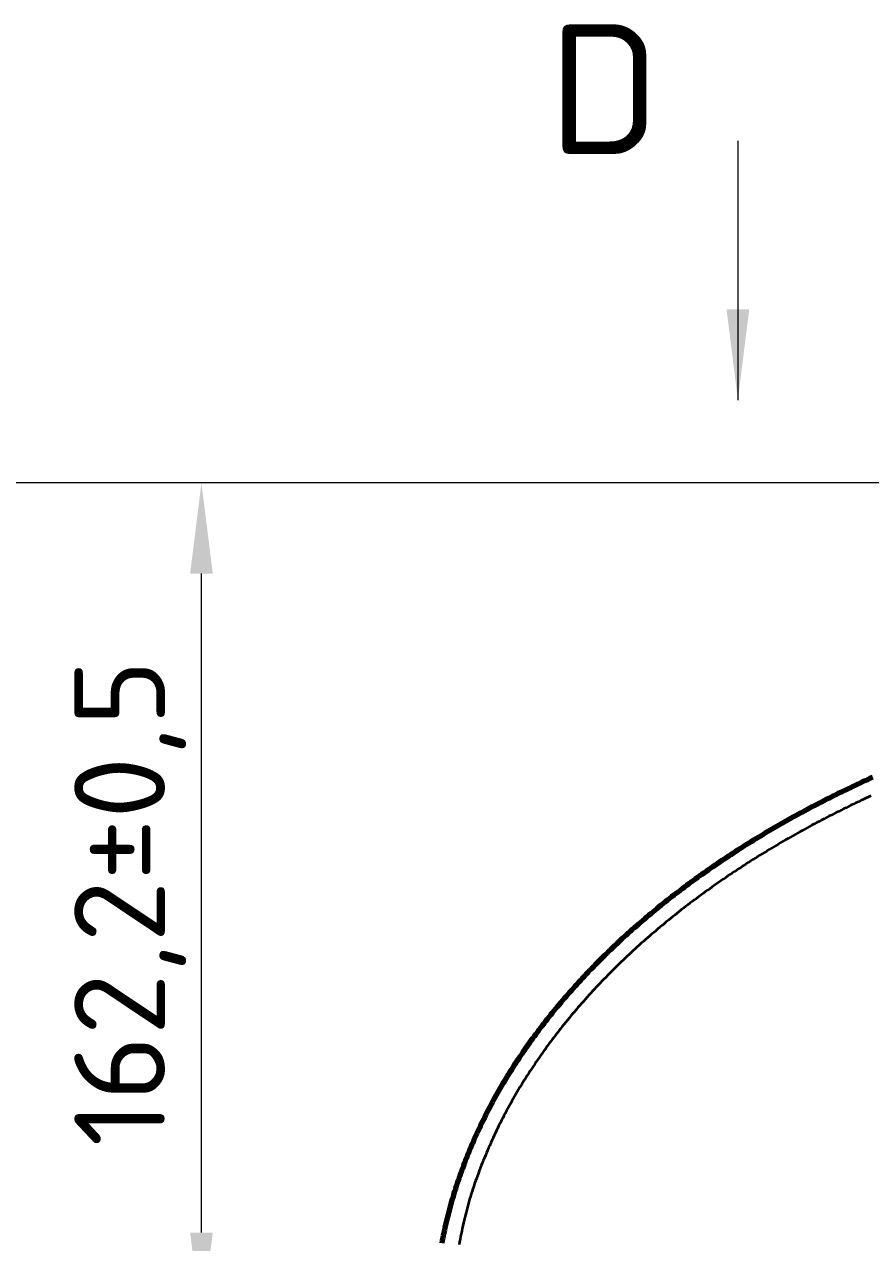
# Model space of a CAD drawing. Header units: millimetres. Extents: x 0 to 594, y 0 to 420.
# Drawn here: x 61.92 to 94.57, y 321.69 to 368.72 of the extents above; entities that cross this region are included whole.
import ezdxf
from ezdxf.enums import TextEntityAlignment as Align

# ---------------------------------------------------------------- set-up
doc = ezdxf.new("R2010")
doc.units = ezdxf.units.MM
doc.linetypes.add('IRAM-E-TRAZOS', pattern=[5, 4, -1])
for name, color, linetype, lineweight in [('01-VISIBLE', 7, 'CONTINUOUS', 70), ('02-OCULTA', 4, 'IRAM-E-TRAZOS', 35), ('04-COTA', 3, 'CONTINUOUS', 18), ('06-TEXTO', 7, 'CONTINUOUS', 25), ('08-FINA', 5, 'CONTINUOUS', 18)]:
    doc.layers.add(name, color=color, linetype=linetype, lineweight=lineweight)
doc.styles.add('ISO3098', font='isocpeur.ttf')
doc.dimstyles.new('FLAMA-IRAM', dxfattribs={"dimtxt": 3.5, "dimasz": 3.5, "dimexe": 2, "dimexo": 1.5, "dimgap": 1, "dimtad": 1, "dimdec": 1, "dimtxsty": 'ISO3098', "dimblk": 'IRAM_FLECHA', "dimblk1": 'IRAM_FLECHA', "dimblk2": 'IRAM_FLECHA', "dimcen": 2.5, "dimclrd": 3, "dimclre": 3, "dimclrt": 3, "dimazin": 3, "dimtfac": 1, "dimtmove": 0, "dimatfit": 3, "dimlwd": 18, "dimlwe": 18})

# ---------------------------------------------------------------- blocks, each defined once
blk = doc.blocks.new('IRAM_FLECHA')
blk.add_solid([(0, 0), (-1, 0.125), (-1, -0.125)])

msp = doc.modelspace()

# ---------------------------------------------------------------- hatches: boundary and pattern name
at = {"layer": '08-FINA'}
h = msp.add_hatch(color=7, dxfattribs=at)
h.dxf.hatch_style = 1
h.paths.add_polyline_path([(89.45, 354.218), (89.888, 357.718), (89.013, 357.718)])

# ---------------------------------------------------------------- linework, layer by layer
at = {"layer": '01-VISIBLE'}
msp.add_lwpolyline([(78.035, 321.669), (78.054, 321.771), (78.074, 321.873), (78.095, 321.974), (78.116, 322.076), (78.138, 322.178), (78.16, 322.279), (78.183, 322.38), (78.206, 322.482), (78.23, 322.583), (78.255, 322.684), (78.28, 322.784), (78.306, 322.885), (78.333, 322.985), (78.36, 323.086), (78.387, 323.186), (78.416, 323.286), (78.444, 323.386), (78.474, 323.485), (78.504, 323.585), (78.534, 323.684), (78.565, 323.783), (78.597, 323.882), (78.629, 323.981), (78.662, 324.08), (78.695, 324.178), (78.729, 324.276), (78.763, 324.374), (78.798, 324.472), (78.834, 324.57), (78.87, 324.667), (78.906, 324.764), (78.943, 324.861), (78.981, 324.958), (79.019, 325.055), (79.058, 325.151), (79.097, 325.247), (79.137, 325.343), (79.177, 325.439), (79.218, 325.535), (79.259, 325.63), (79.301, 325.725), (79.343, 325.82), (79.386, 325.914), (79.43, 326.009), (79.474, 326.103), (79.518, 326.197), (79.563, 326.291), (79.608, 326.384), (79.654, 326.477), (79.7, 326.57), (79.747, 326.663), (79.794, 326.756), (79.842, 326.848), (79.89, 326.94), (79.939, 327.032), (79.988, 327.123), (80.038, 327.215), (80.088, 327.306), (80.138, 327.396), (80.189, 327.487), (80.241, 327.577), (80.292, 327.667), (80.345, 327.757), (80.397, 327.846), (80.451, 327.936), (80.504, 328.025), (80.558, 328.113), (80.613, 328.202), (80.668, 328.29), (80.723, 328.378), (80.779, 328.465), (80.835, 328.553), (80.892, 328.64), (80.948, 328.727), (81.006, 328.813), (81.064, 328.9), (81.122, 328.986), (81.18, 329.072), (81.239, 329.157), (81.299, 329.242), (81.358, 329.327), (81.418, 329.412), (81.479, 329.497), (81.54, 329.581), (81.601, 329.665), (81.663, 329.748), (81.725, 329.832), (81.787, 329.915), (81.849, 329.998), (81.913, 330.08), (81.976, 330.163), (82.04, 330.245), (82.104, 330.327), (82.168, 330.408), (82.233, 330.489), (82.298, 330.57), (82.364, 330.651), (82.429, 330.731), (82.496, 330.811), (82.562, 330.891), (82.629, 330.97), (82.696, 331.05), (82.764, 331.129), (82.831, 331.207), (82.9, 331.286), (82.968, 331.364), (83.037, 331.442), (83.106, 331.519), (83.175, 331.597), (83.245, 331.674), (83.315, 331.75), (83.385, 331.827), (83.456, 331.903), (83.527, 331.979), (83.598, 332.055), (83.669, 332.13), (83.741, 332.205), (83.813, 332.28), (83.886, 332.355), (83.958, 332.429), (84.031, 332.503), (84.104, 332.577), (84.178, 332.65), (84.251, 332.723), (84.325, 332.796), (84.4, 332.869), (84.474, 332.941), (84.549, 333.013), (84.624, 333.085), (84.699, 333.156), (84.775, 333.228), (84.851, 333.299), (84.927, 333.369), (85.003, 333.44), (85.08, 333.51), (85.157, 333.58), (85.234, 333.65), (85.311, 333.719), (85.389, 333.788), (85.467, 333.857), (85.545, 333.925), (85.623, 333.994), (85.702, 334.062), (85.78, 334.129), (85.859, 334.197), (85.939, 334.264), (86.018, 334.331), (86.098, 334.398), (86.178, 334.464), (86.258, 334.53), (86.338, 334.596), (86.419, 334.662), (86.499, 334.727), (86.58, 334.792), (86.661, 334.857), (86.743, 334.921), (86.824, 334.986), (86.906, 335.05), (86.988, 335.113), (87.071, 335.177), (87.153, 335.24), (87.236, 335.303), (87.318, 335.366), (87.401, 335.428), (87.485, 335.49), (87.568, 335.552), (87.652, 335.614), (87.736, 335.675), (87.82, 335.736), (87.904, 335.797), (87.988, 335.858), (88.073, 335.918), (88.157, 335.978), (88.242, 336.038), (88.327, 336.098), (88.413, 336.157), (88.498, 336.216), (88.584, 336.275), (88.669, 336.334), (88.755, 336.392), (88.842, 336.45), (88.928, 336.508), (89.014, 336.565), (89.101, 336.623), (89.188, 336.68), (89.275, 336.736), (89.362, 336.793), (89.449, 336.849), (89.537, 336.905), (89.624, 336.961), (89.712, 337.017), (89.8, 337.072), (89.888, 337.127), (89.976, 337.182), (90.065, 337.236), (90.153, 337.291), (90.242, 337.345), (90.331, 337.399), (90.42, 337.452), (90.509, 337.506), (90.598, 337.559), (90.688, 337.611), (90.777, 337.664), (90.867, 337.716), (90.957, 337.769), (91.047, 337.82), (91.137, 337.872), (91.227, 337.923), (91.318, 337.975), (91.408, 338.026), (91.499, 338.076), (91.59, 338.127), (91.681, 338.177), (91.772, 338.227), (91.863, 338.277), (91.954, 338.326), (92.046, 338.375), (92.137, 338.424), (92.229, 338.473), (92.321, 338.522), (92.413, 338.57), (92.505, 338.618), (92.597, 338.666), (92.689, 338.714), (92.782, 338.761), (92.874, 338.808), (92.967, 338.855), (93.06, 338.902), (93.153, 338.948), (93.246, 338.994), (93.339, 339.04), (93.432, 339.086), (93.526, 339.132), (93.619, 339.177), (93.713, 339.222), (93.806, 339.267), (93.9, 339.312), (93.994, 339.356), (94.088, 339.401), (94.182, 339.445), (94.276, 339.488), (94.371, 339.532), (94.465, 339.575), (94.559, 339.619), (94.654, 339.661)], dxfattribs=at)
at = {"layer": '02-OCULTA'}
msp.add_lwpolyline([(94.579, 338.934), (94.483, 338.89), (94.387, 338.846), (94.291, 338.801), (94.196, 338.756), (94.1, 338.711), (94.005, 338.665), (93.91, 338.619), (93.815, 338.573), (93.72, 338.527), (93.625, 338.481), (93.53, 338.434), (93.435, 338.387), (93.341, 338.34), (93.247, 338.293), (93.152, 338.245), (93.058, 338.197), (92.964, 338.149), (92.87, 338.1), (92.776, 338.052), (92.683, 338.003), (92.589, 337.954), (92.496, 337.904), (92.403, 337.855), (92.31, 337.805), (92.217, 337.755), (92.124, 337.704), (92.031, 337.654), (91.938, 337.603), (91.846, 337.552), (91.754, 337.5), (91.662, 337.449), (91.57, 337.397), (91.478, 337.345), (91.386, 337.292), (91.294, 337.24), (91.203, 337.187), (91.112, 337.134), (91.021, 337.08), (90.93, 337.027), (90.839, 336.973), (90.748, 336.918), (90.658, 336.864), (90.567, 336.809), (90.477, 336.754), (90.387, 336.699), (90.297, 336.644), (90.207, 336.588), (90.118, 336.532), (90.028, 336.476), (89.939, 336.419), (89.85, 336.362), (89.761, 336.305), (89.673, 336.248), (89.584, 336.19), (89.496, 336.132), (89.407, 336.074), (89.319, 336.016), (89.232, 335.957), (89.144, 335.898), (89.056, 335.839), (88.969, 335.78), (88.882, 335.72), (88.795, 335.66), (88.708, 335.6), (88.622, 335.539), (88.535, 335.478), (88.449, 335.417), (88.363, 335.356), (88.277, 335.294), (88.192, 335.233), (88.106, 335.17), (88.021, 335.108), (87.936, 335.045), (87.851, 334.982), (87.767, 334.919), (87.682, 334.855), (87.598, 334.792), (87.514, 334.728), (87.43, 334.663), (87.347, 334.599), (87.263, 334.534), (87.18, 334.469), (87.097, 334.403), (87.015, 334.337), (86.932, 334.271), (86.85, 334.205), (86.768, 334.138), (86.686, 334.072), (86.605, 334.004), (86.523, 333.937), (86.442, 333.869), (86.362, 333.801), (86.281, 333.733), (86.201, 333.665), (86.12, 333.596), (86.04, 333.527), (85.961, 333.457), (85.881, 333.388), (85.802, 333.318), (85.723, 333.247), (85.645, 333.177), (85.566, 333.106), (85.488, 333.035), (85.41, 332.964), (85.333, 332.892), (85.255, 332.82), (85.178, 332.748), (85.102, 332.675), (85.025, 332.602), (84.949, 332.529), (84.873, 332.456), (84.797, 332.382), (84.722, 332.308), (84.647, 332.234), (84.572, 332.159), (84.498, 332.084), (84.423, 332.009), (84.35, 331.933), (84.276, 331.858), (84.203, 331.782), (84.13, 331.705), (84.057, 331.629), (83.985, 331.552), (83.913, 331.474), (83.841, 331.397), (83.77, 331.319), (83.699, 331.241), (83.628, 331.162), (83.558, 331.084), (83.487, 331.004), (83.418, 330.925), (83.348, 330.846), (83.279, 330.766), (83.21, 330.685), (83.142, 330.605), (83.074, 330.524), (83.006, 330.443), (82.939, 330.362), (82.872, 330.28), (82.805, 330.198), (82.739, 330.116), (82.673, 330.033), (82.607, 329.951), (82.542, 329.867), (82.477, 329.784), (82.413, 329.7), (82.349, 329.616), (82.285, 329.532), (82.222, 329.448), (82.159, 329.363), (82.096, 329.278), (82.034, 329.192), (81.973, 329.106), (81.911, 329.02), (81.85, 328.934), (81.79, 328.848), (81.73, 328.761), (81.67, 328.673), (81.611, 328.586), (81.552, 328.498), (81.494, 328.41), (81.436, 328.322), (81.378, 328.233), (81.321, 328.144), (81.264, 328.055), (81.208, 327.966), (81.153, 327.876), (81.097, 327.786), (81.042, 327.696), (80.988, 327.605), (80.934, 327.514), (80.881, 327.423), (80.828, 327.332), (80.775, 327.24), (80.723, 327.148), (80.672, 327.056), (80.621, 326.963), (80.571, 326.871), (80.521, 326.778), (80.471, 326.684), (80.422, 326.591), (80.374, 326.497), (80.326, 326.403), (80.279, 326.308), (80.232, 326.213), (80.186, 326.118), (80.14, 326.023), (80.094, 325.928), (80.049, 325.832), (80.005, 325.737), (79.961, 325.64), (79.918, 325.544), (79.875, 325.448), (79.832, 325.351), (79.79, 325.254), (79.748, 325.157), (79.707, 325.06), (79.667, 324.962), (79.627, 324.864), (79.587, 324.766), (79.548, 324.668), (79.51, 324.57), (79.472, 324.471), (79.435, 324.372), (79.398, 324.273), (79.362, 324.174), (79.327, 324.075), (79.292, 323.975), (79.258, 323.875), (79.224, 323.775), (79.192, 323.674), (79.16, 323.573), (79.129, 323.473), (79.098, 323.371), (79.069, 323.27), (79.04, 323.168), (79.012, 323.066), (78.985, 322.964), (78.959, 322.862), (78.933, 322.76), (78.908, 322.657), (78.884, 322.554), (78.86, 322.451), (78.836, 322.348), (78.814, 322.245), (78.792, 322.142), (78.771, 322.038), (78.75, 321.935), (78.73, 321.831), (78.71, 321.727), (78.69, 321.624)], dxfattribs=at)
at = {"layer": '08-FINA'}
msp.add_line((89.45, 364.218), (89.45, 354.218), dxfattribs=at)

# ---------------------------------------------------------------- texts
at = {"layer": '06-TEXTO', "style": 'ISO3098'}
msp.add_text('D', height=5, dxfattribs=at).set_placement((86.45, 366.218), align=Align.MIDDLE_RIGHT)

# ---------------------------------------------------------------- dimensions: what is measured, and where the dimension line sits
at = {"layer": '04-COTA'}
for base, p1, text in [((59.75, 138.982), (77.75, 138.982), '<>±2'), ((68.75, 318.582), (77.75, 318.582), '<>±0,5')]:
    msp.add_linear_dim(base=base, p1=p1, p2=(107.95, 351.018), angle=90, text=text, dimstyle='FLAMA-IRAM', override={"dimlfac": 5}, dxfattribs=at).render()

doc.saveas('drawing.dxf')
